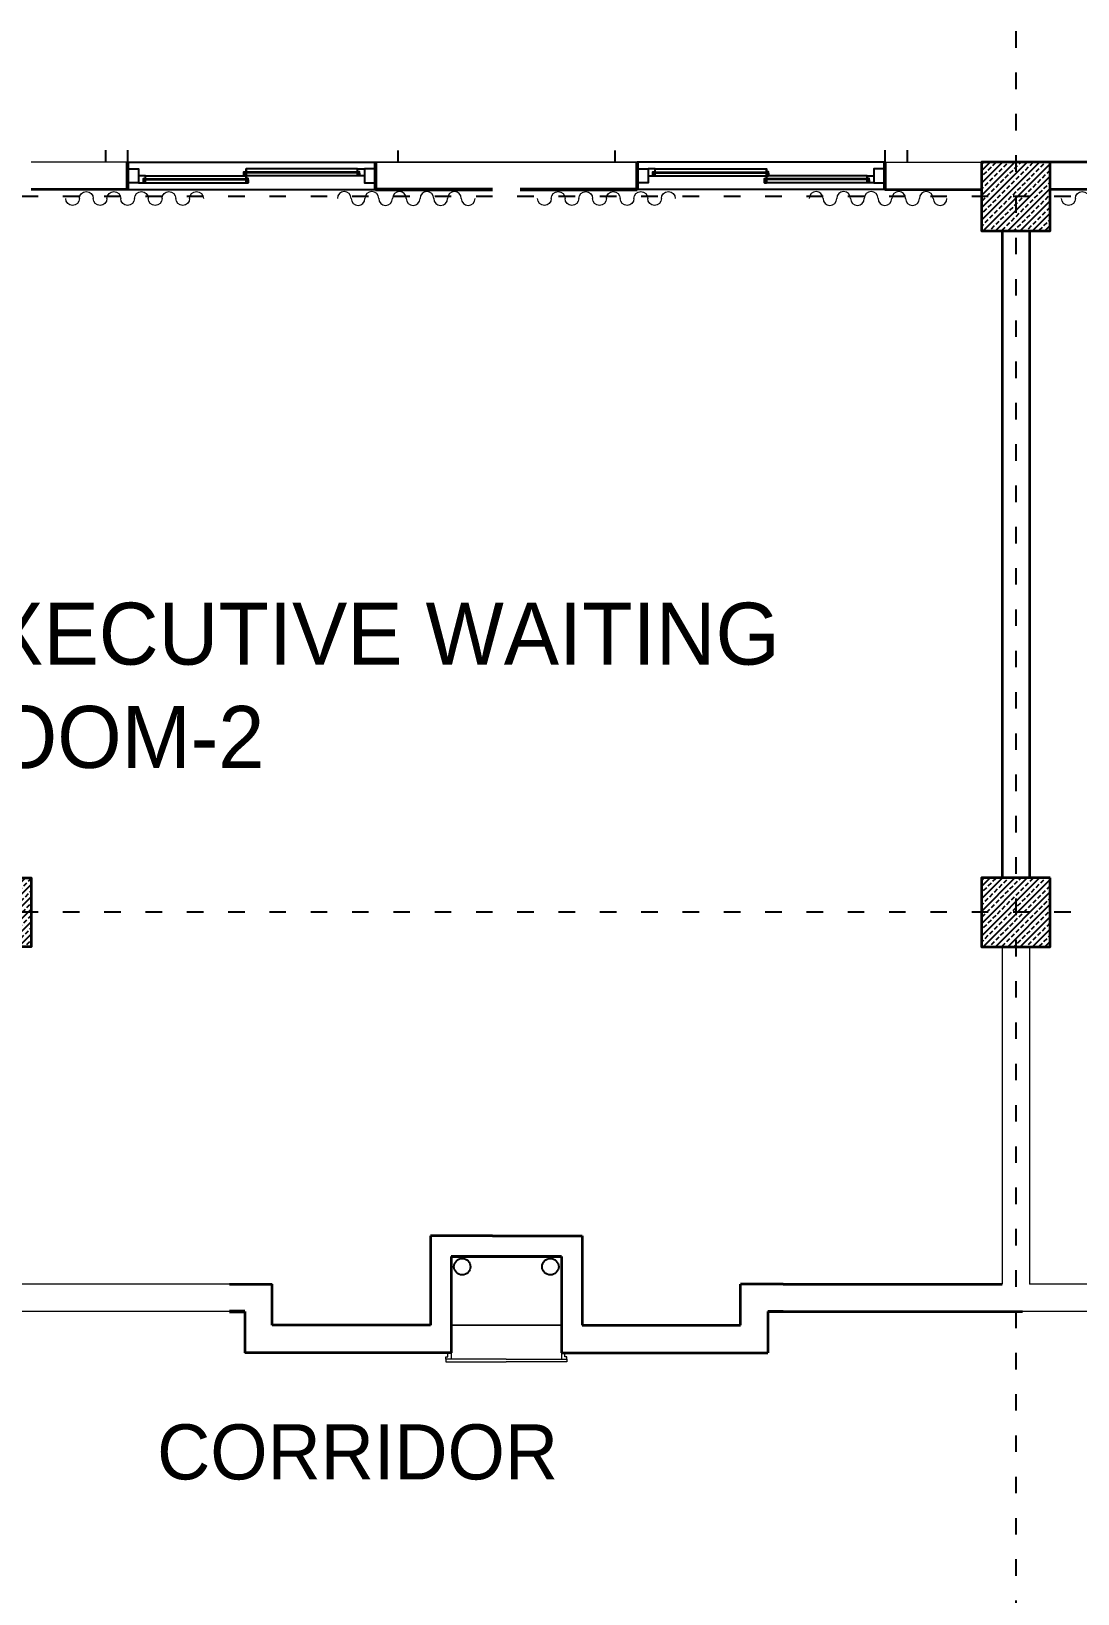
# Model space of a CAD drawing. Header units: millimetres. Extents: x 626118 to 667468, y 4481694 to 4492717.
# Drawn here: x 647580 to 648340, y 4484726 to 4485861 of the extents above; entities that cross this region are included whole.
import ezdxf

# ---------------------------------------------------------------- set-up
doc = ezdxf.new("R2010")
doc.units = ezdxf.units.MM
doc.linetypes.add('ACAD_ISO03W100', pattern=[30, 12, -18])
doc.linetypes.add('DUZ', pattern=[500, 500])
doc.layers.get('0').update_dxf_attribs({"color": 1, "linetype": 'DUZ'})
for name, color, linetype in [('AGAC', 116, 'Continuous'), ('KOLTAR_F', 145, 'Continuous'), ('PEN', 161, 'Continuous'), ('söve', 26, 'DUZ'), ('TESİSAT', 57, 'Continuous')]:
    doc.layers.add(name, color=color, linetype=linetype)
for name, color, linetype, lineweight in [('cam', 143, 'Continuous', 20), ('DUV', 220, 'Continuous', 50), ('DUVAR', 7, 'Continuous', 35), ('FE_PERDE', 205, 'Continuous', 15), ('gor25', 142, 'Continuous', 25), ('iç duvar', 7, 'Continuous', 50), ('KAPEN', 151, 'Continuous', 9), ('KOLON_F', 3, 'Continuous', 35)]:
    doc.layers.add(name, color=color, linetype=linetype, lineweight=lineweight)
pattern_1 = [(45, (-13053.9357, -19166.6584), (-4.4901280605, 4.4901280605), []), (45, (-13049.4456, -19166.6584), (-4.4901280605, 4.4901280605), [3.175, -1.5875])]

# ---------------------------------------------------------------- blocks, each defined once
blk = doc.blocks.new('GEN_BLOCK00601')
at = {"linetype": 'Continuous', "ltscale": 50}
for centre, start, end in [((50, 50), 0, 180), ((150, 50), 180, 0), ((250, 50), 0, 180), ((350, 50), 180, 0), ((450, 50), 0, 180), ((550, 50), 180, 0), ((650, 50), 0, 180), ((750, 50), 180, 0), ((850, 50), 0, 180), ((950, 50), 180, 0)]:
    blk.add_arc(centre, 50, start, end, dxfattribs=at)
for tag in ['FLOOR', 'Sfb']:
    blk.add_attdef(tag, (0, 0), '', height=1)

msp = doc.modelspace()

# ---------------------------------------------------------------- hatches: boundary and pattern name
at = {"layer": 'KOLTAR_F'}
h = msp.add_hatch(dxfattribs=at)
h.set_pattern_fill('ANSI33', color=256, style=0)
h.set_pattern_definition([(45, (-13053.9357, -18646.6584), (-4.4901280605, 4.4901280605), []), (45, (-13049.4456, -18646.6584), (-4.4901280605, 4.4901280605), [3.175, -1.5875])])
h.paths.add_polyline_path([(648319.54, 4485765.81), (648269.54, 4485765.81), (648269.54, 4485715.81), (648319.54, 4485715.81)])
h = msp.add_hatch(dxfattribs=at)
h.set_pattern_fill('ANSI33', color=256, style=0)
h.set_pattern_definition(pattern_1)
h.paths.add_polyline_path([(647529.54, 4485245.81), (647579.54, 4485245.81), (647579.54, 4485195.81), (647529.54, 4485195.81)])
h = msp.add_hatch(dxfattribs=at)
h.set_pattern_fill('ANSI33', color=256, style=0)
h.set_pattern_definition(pattern_1)
h.paths.add_polyline_path([(648319.54, 4485245.81), (648269.54, 4485245.81), (648269.54, 4485195.81), (648319.54, 4485195.81)])

# ---------------------------------------------------------------- linework, layer by layer
at = {"color": 232, "linetype": 'ACAD_ISO03W100'}
for p, q in [((648294.54, 4485860.81), (648294.54, 4482730.81)), ((649894.54, 4485740.81), (645954.54, 4485740.81)), ((649894.54, 4485220.81), (645954.54, 4485220.81))]:
    msp.add_line(p, q, dxfattribs=at)
at = {"layer": 'AGAC'}
for p, q in [((647649.54, 4485765.81), (647829.54, 4485765.81)), ((648199.54, 4485765.81), (648019.54, 4485765.81)), ((647649.54, 4485745.81), (647829.54, 4485745.81)), ((648199.54, 4485745.81), (648019.54, 4485745.81))]:
    msp.add_line(p, q, dxfattribs=at)
at = {"layer": 'cam'}
for p, q in [((647818.04, 4485758.81), (647734.04, 4485758.81)), ((648031.04, 4485758.81), (648115.04, 4485758.81)), ((647661.04, 4485753.81), (647737.04, 4485753.81)), ((647661.04, 4485753.31), (647737.04, 4485753.31)), ((647661.04, 4485752.81), (647737.04, 4485752.81)), ((647818.04, 4485758.31), (647734.04, 4485758.31)), ((647818.04, 4485757.81), (647734.04, 4485757.81)), ((648031.04, 4485758.31), (648115.04, 4485758.31)), ((648031.04, 4485757.81), (648115.04, 4485757.81)), ((648188.04, 4485753.81), (648112.04, 4485753.81)), ((648188.04, 4485753.31), (648112.04, 4485753.31)), ((648188.04, 4485752.81), (648112.04, 4485752.81))]:
    msp.add_line(p, q, dxfattribs=at)
at = {"layer": 'DUV'}
for p, q in [((647649.54, 4485745.81), (647649.54, 4485765.81)), ((647829.54, 4485745.81), (647829.54, 4485765.81)), ((648019.54, 4485745.81), (648019.54, 4485765.81)), ((648199.54, 4485745.81), (648199.54, 4485765.81)), ((647829.54, 4485745.81), (647914.54, 4485745.81)), ((648019.54, 4485745.81), (647934.54, 4485745.81)), ((647723.43, 4484930.81), (647734.54, 4484930.81))]:
    msp.add_line(p, q, dxfattribs=at)
at = {"layer": 'DUVAR'}
for p, q in [((647649.54, 4485745.81), (647649.54, 4485765.81)), ((647829.54, 4485745.81), (647829.54, 4485765.81)), ((648019.54, 4485745.81), (648019.54, 4485765.81)), ((648199.54, 4485745.81), (648199.54, 4485765.81)), ((648389.54, 4485765.81), (648319.54, 4485765.81)), ((647649.54, 4485745.81), (647579.54, 4485745.81)), ((647914.54, 4485745.81), (647829.54, 4485745.81)), ((647934.54, 4485745.81), (648019.54, 4485745.81)), ((648199.54, 4485745.81), (648269.54, 4485745.81)), ((648389.54, 4485745.81), (648319.54, 4485745.81)), ((648284.54, 4485715.81), (648284.54, 4485245.81)), ((648304.54, 4485715.81), (648304.54, 4485245.81)), ((647914.54, 4484985.81), (647869.54, 4484985.81)), ((647869.54, 4484985.81), (647869.54, 4484920.81)), ((647914.54, 4484985.81), (647979.54, 4484985.81)), ((647979.54, 4484985.81), (647979.54, 4484920.81)), ((647964.54, 4484970.81), (647884.54, 4484970.81)), ((647884.54, 4484970.81), (647884.54, 4484900.81)), ((647884.54, 4484970.81), (647964.54, 4484970.81)), ((647964.54, 4484970.81), (647964.54, 4484900.81)), ((647723.43, 4484950.81), (647754.54, 4484950.81)), ((647754.54, 4484920.81), (647754.54, 4484950.81)), ((648125.65, 4484950.81), (648094.54, 4484950.81)), ((648094.54, 4484920.81), (648094.54, 4484950.81)), ((648125.65, 4484950.81), (648284.54, 4484950.81)), ((647734.54, 4484930.81), (647723.43, 4484930.81)), ((647734.54, 4484930.81), (647734.54, 4484900.81)), ((648125.65, 4484930.81), (648114.54, 4484930.81)), ((648114.54, 4484930.81), (648114.54, 4484900.81)), ((648114.54, 4484930.81), (648125.65, 4484930.81)), ((648125.65, 4484930.81), (648299.54, 4484930.81)), ((647869.54, 4484920.81), (647754.54, 4484920.81)), ((647979.54, 4484920.81), (648094.54, 4484920.81)), ((647884.54, 4484900.81), (647734.54, 4484900.81)), ((647964.54, 4484900.81), (648114.54, 4484900.81))]:
    msp.add_line(p, q, dxfattribs=at)
at = {"layer": 'gor25'}
for p, q in [((647816.54, 4485760.81), (647735.54, 4485760.81)), ((648032.54, 4485760.81), (648113.54, 4485760.81)), ((647662.54, 4485755.81), (647735.54, 4485755.81)), ((647662.54, 4485750.81), (647735.54, 4485750.81)), ((647816.54, 4485755.81), (647735.54, 4485755.81)), ((648032.54, 4485755.81), (648113.54, 4485755.81)), ((648186.54, 4485755.81), (648113.54, 4485755.81)), ((648186.54, 4485750.81), (648113.54, 4485750.81))]:
    msp.add_line(p, q, dxfattribs=at)
at = {"layer": 'iç duvar', "color": 7, "lineweight": 18}
for p, q in [((647649.54, 4485765.81), (647579.54, 4485765.81)), ((647829.54, 4485765.81), (648019.54, 4485765.81)), ((648019.54, 4485765.81), (647829.54, 4485765.81)), ((648199.54, 4485765.81), (648269.54, 4485765.81)), ((648284.54, 4485195.81), (648284.54, 4484950.81)), ((648304.54, 4485195.81), (648304.54, 4484950.81)), ((647723.43, 4484950.81), (647544.54, 4484950.81)), ((648463.43, 4484950.81), (648304.54, 4484950.81)), ((647723.43, 4484930.81), (647549.54, 4484930.81)), ((648463.43, 4484930.81), (648284.54, 4484930.81))]:
    msp.add_line(p, q, dxfattribs=at)
at = {"layer": 'KAPEN'}
for p, q in [((647884.54, 4484920.81), (647964.54, 4484920.81)), ((647964.54, 4484920.81), (647884.54, 4484920.81))]:
    msp.add_line(p, q, dxfattribs=at)
for points in [[(647884.54, 4484896.31), (647880.54, 4484896.31), (647880.54, 4484897.81), (647882.04, 4484897.81), (647882.04, 4484900.81), (647884.54, 4484900.81), (647884.54, 4484896.31)], [(647964.54, 4484896.31), (647968.54, 4484896.31), (647968.54, 4484897.81), (647967.04, 4484897.81), (647967.04, 4484900.81), (647964.54, 4484900.81), (647964.54, 4484896.31)]]:
    msp.add_lwpolyline(points, close=True, dxfattribs=at)
for points in [[(647924.54, 4484896.31), (647880.54, 4484896.31), (647880.54, 4484894.31), (647924.54, 4484894.31)], [(647924.54, 4484896.31), (647968.54, 4484896.31), (647968.54, 4484894.31), (647924.54, 4484894.31)]]:
    msp.add_lwpolyline(points, dxfattribs=at)
at = {"layer": 'KOLON_F'}
for points in [[(648319.54, 4485765.81), (648269.54, 4485765.81), (648269.54, 4485715.81), (648319.54, 4485715.81)], [(647529.54, 4485245.81), (647579.54, 4485245.81), (647579.54, 4485195.81), (647529.54, 4485195.81)], [(648319.54, 4485245.81), (648269.54, 4485245.81), (648269.54, 4485195.81), (648319.54, 4485195.81)]]:
    msp.add_lwpolyline(points, close=True, dxfattribs=at)
at = {"layer": 'PEN'}
for points in [[(647657.54, 4485760.81), (647657.54, 4485760.81), (647657.54, 4485750.81), (647649.54, 4485750.81), (647649.54, 4485750.81), (647649.54, 4485760.81), (647649.54, 4485760.81), (647649.54, 4485760.81), (647657.54, 4485760.81)], [(647735.54, 4485760.81), (647735.54, 4485760.81), (647735.54, 4485755.81), (647734.04, 4485755.81), (647734.04, 4485757.81), (647734.04, 4485758.81), (647735.54, 4485758.81), (647735.54, 4485760.81), (647735.54, 4485760.81)], [(647821.54, 4485760.81), (647821.54, 4485760.81), (647821.54, 4485755.81), (647818.04, 4485755.81), (647818.04, 4485757.81), (647818.04, 4485758.81), (647816.54, 4485758.81), (647816.54, 4485760.81), (647821.54, 4485760.81)], [(647821.54, 4485760.81), (647821.54, 4485760.81), (647821.54, 4485750.81), (647829.54, 4485750.81), (647829.54, 4485750.81), (647829.54, 4485760.81), (647829.54, 4485760.81), (647829.54, 4485760.81), (647821.54, 4485760.81)], [(648027.54, 4485760.81), (648027.54, 4485760.81), (648027.54, 4485750.81), (648019.54, 4485750.81), (648019.54, 4485750.81), (648019.54, 4485760.81), (648019.54, 4485760.81), (648019.54, 4485760.81), (648027.54, 4485760.81)], [(648027.54, 4485760.81), (648027.54, 4485760.81), (648027.54, 4485755.81), (648031.04, 4485755.81), (648031.04, 4485757.81), (648031.04, 4485758.81), (648032.54, 4485758.81), (648032.54, 4485760.81), (648027.54, 4485760.81)], [(648113.54, 4485760.81), (648113.54, 4485760.81), (648113.54, 4485755.81), (648115.04, 4485755.81), (648115.04, 4485757.81), (648115.04, 4485758.81), (648113.54, 4485758.81), (648113.54, 4485760.81), (648113.54, 4485760.81)], [(648191.54, 4485760.81), (648191.54, 4485760.81), (648191.54, 4485750.81), (648199.54, 4485750.81), (648199.54, 4485750.81), (648199.54, 4485760.81), (648199.54, 4485760.81), (648199.54, 4485760.81), (648191.54, 4485760.81)], [(647657.54, 4485755.81), (647657.54, 4485755.81), (647657.54, 4485750.81), (647661.04, 4485750.81), (647661.04, 4485752.81), (647661.04, 4485753.81), (647662.54, 4485753.81), (647662.54, 4485755.81), (647657.54, 4485755.81)], [(647661.04, 4485750.81), (647662.54, 4485750.81), (647662.54, 4485752.81), (647661.04, 4485752.81)], [(647734.04, 4485755.81), (647735.54, 4485755.81), (647735.54, 4485757.81), (647734.04, 4485757.81)], [(647735.54, 4485755.81), (647735.54, 4485755.81), (647735.54, 4485750.81), (647737.04, 4485750.81), (647737.04, 4485752.81), (647737.04, 4485753.81), (647735.54, 4485753.81), (647735.54, 4485755.81), (647735.54, 4485755.81)], [(647737.04, 4485750.81), (647735.54, 4485750.81), (647735.54, 4485752.81), (647737.04, 4485752.81)], [(647818.04, 4485755.81), (647816.54, 4485755.81), (647816.54, 4485757.81), (647818.04, 4485757.81)], [(648031.04, 4485755.81), (648032.54, 4485755.81), (648032.54, 4485757.81), (648031.04, 4485757.81)], [(648113.54, 4485755.81), (648113.54, 4485755.81), (648113.54, 4485750.81), (648112.04, 4485750.81), (648112.04, 4485752.81), (648112.04, 4485753.81), (648113.54, 4485753.81), (648113.54, 4485755.81), (648113.54, 4485755.81)], [(648112.04, 4485750.81), (648113.54, 4485750.81), (648113.54, 4485752.81), (648112.04, 4485752.81)], [(648115.04, 4485755.81), (648113.54, 4485755.81), (648113.54, 4485757.81), (648115.04, 4485757.81)], [(648191.54, 4485755.81), (648191.54, 4485755.81), (648191.54, 4485750.81), (648188.04, 4485750.81), (648188.04, 4485752.81), (648188.04, 4485753.81), (648186.54, 4485753.81), (648186.54, 4485755.81), (648191.54, 4485755.81)], [(648188.04, 4485750.81), (648186.54, 4485750.81), (648186.54, 4485752.81), (648188.04, 4485752.81)]]:
    msp.add_lwpolyline(points, close=True, dxfattribs=at)
at = {"layer": 'söve'}
for p, q in [((647633.41, 4485774.39), (647633.41, 4485765.81)), ((647649.54, 4485774.39), (647649.54, 4485765.81)), ((647845.67, 4485774.18), (647845.67, 4485765.81)), ((648003.41, 4485774.18), (648003.41, 4485765.81)), ((648199.54, 4485774.39), (648199.54, 4485765.81)), ((648215.67, 4485774.39), (648215.67, 4485765.81))]:
    msp.add_line(p, q, dxfattribs=at)
at = {"layer": 'TESİSAT', "color": 8}
for centre in [(647892.51, 4484963.38), (647956.57, 4484963.38)]:
    msp.add_circle(centre, 6, dxfattribs=at)

# ---------------------------------------------------------------- block references
at = {"layer": 'FE_PERDE', "yscale": 0.10000020265579, "zscale": 0.10000020265579, "rotation": 180}
for p, xscale in [((647604.54, 4485744.31), -0.10000020265579), ((648244.54, 4485744.31), 0.10000020265579), ((648327.81, 4485744.31), -0.10000020265579)]:
    msp.add_blockref('GEN_BLOCK00601', p, dxfattribs=dict(at, xscale=xscale))
at = {"layer": 'FE_PERDE', "extrusion": (0, 0, -1), "yscale": 0.10000020265579, "zscale": -0.10000020265579, "rotation": 180}
for p, xscale in [((-647901.87, 4485744.31), -0.10000020265579), ((-647947.22, 4485744.31), 0.10000020265579)]:
    msp.add_blockref('GEN_BLOCK00601', p, dxfattribs=dict(at, xscale=xscale))

# ---------------------------------------------------------------- texts
at = {"attachment_point": 1}
for s, width, gutter_width, insert, char_height in [('{\\fCentury Gothic|b0|i0|c0|p34;\\C7;EXECUTIVE WAITING ROOM-2}', 654.1726, 9.38, (647508.14, 4485445.72), 45), ('{\\fCentury Gothic|b0|i0|c162|p34;\\H1.00001x;\\C7;CORRIDOR}', 451.7355, 12.5, (647670.92, 4484848.86), 40), ('{\\fCentury Gothic|b0|i0|c162|p34;\\H1.00001x;\\C7;CORRIDOR}', 451.7355, 12.5, (647670.92, 4484848.86), 40)]:
    msp.add_mtext_dynamic_manual_height_columns(s, width=width, gutter_width=gutter_width, heights=[0], dxfattribs=dict(at, insert=insert, char_height=char_height))

doc.saveas('drawing.dxf')
